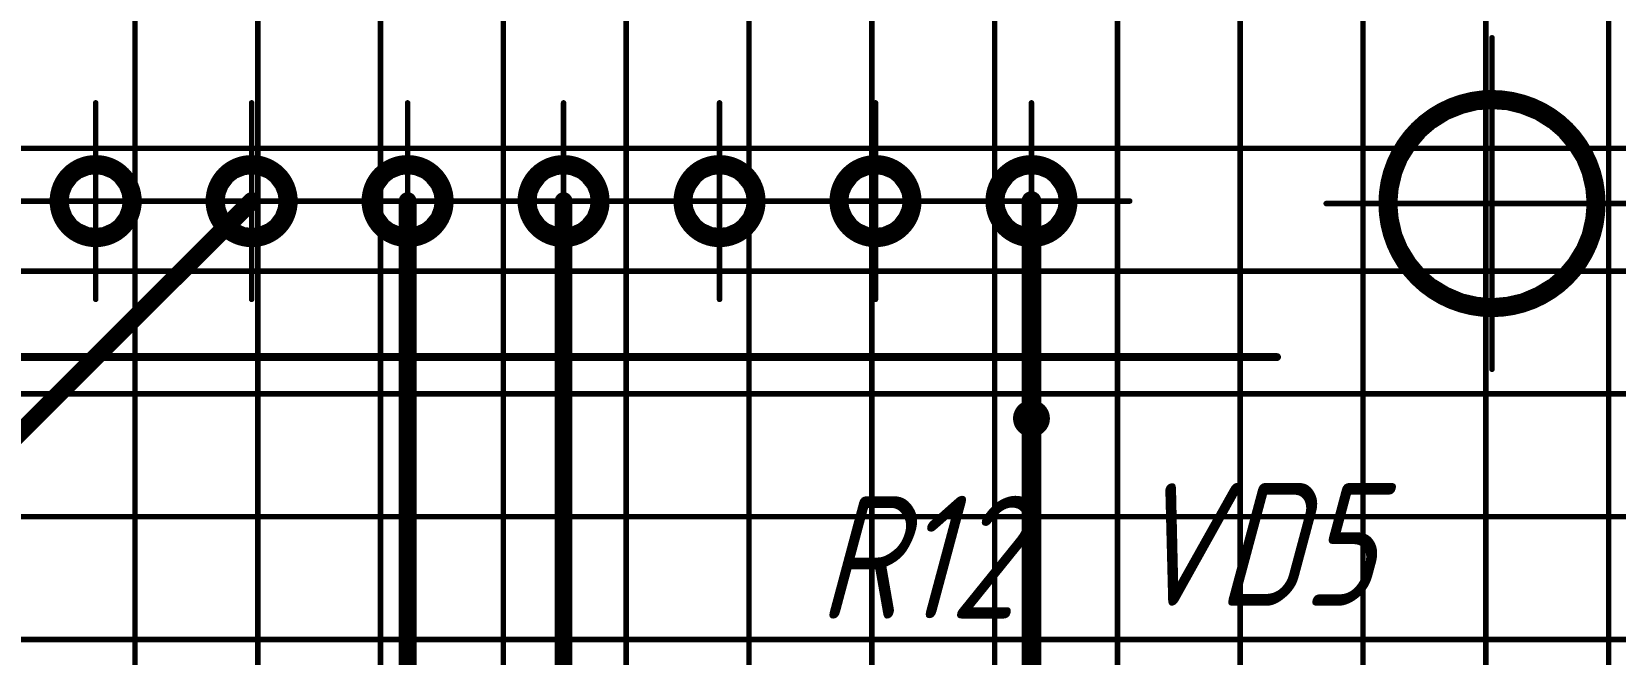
# Model space of a CAD drawing. Header units: millimetres. Extents: x 95 to 923, y 69 to 658.
# Drawn here: x 354.8 to 406.4, y 437.5 to 457.8 of the extents above; entities that cross this region are included whole.
import ezdxf

# ---------------------------------------------------------------- set-up
doc = ezdxf.new("R2010")
doc.units = ezdxf.units.MM
for name, color, linetype in [('Mechanical11', 56, 'Continuous'), ('Mechanical12', 56, 'Continuous'), ('Mechanical7', 56, 'Continuous'), ('Mechanical9', 56, 'Continuous')]:
    doc.layers.add(name, color=color, linetype=linetype)
doc.styles.add('GOST type A', font='', dxfattribs={"height": 0.2})
doc.styles.get('GOST type A').set_extended_font_data('GOST type A', italic=True)

msp = doc.modelspace()

# ---------------------------------------------------------------- linework, layer by layer
at = {"layer": 'Mechanical11', "color": 7}
for p, q in [((400.514, 454.737), (400.93, 454.992)), ((400.93, 454.992), (401.381, 455.179)), ((401.381, 455.179), (401.855, 455.293)), ((401.855, 455.293), (402.342, 455.331)), ((402.342, 455.331), (402.342, 452.222)), ((400.143, 454.421), (400.514, 454.737)), ((399.571, 453.634), (399.826, 454.05)), ((399.826, 454.05), (400.143, 454.421)), ((399.385, 453.183), (399.571, 453.634)), ((399.271, 452.708), (399.385, 453.183)), ((399.232, 452.222), (399.271, 452.708)), ((356.862, 452.302), (357.77, 452.302)), ((356.862, 451.394), (356.862, 452.302)), ((357.739, 452.067), (357.648, 451.848)), ((357.77, 452.302), (357.739, 452.067)), ((361.942, 452.302), (362.85, 452.302)), ((361.942, 451.394), (361.942, 452.302)), ((362.819, 452.067), (362.728, 451.848)), ((362.85, 452.302), (362.819, 452.067)), ((367.022, 452.302), (367.93, 452.302)), ((367.022, 451.394), (367.022, 452.302)), ((367.899, 452.067), (367.808, 451.848)), ((367.93, 452.302), (367.899, 452.067)), ((372.102, 452.302), (373.01, 452.302)), ((372.102, 451.394), (372.102, 452.302)), ((372.979, 452.067), (372.888, 451.848)), ((373.01, 452.302), (372.979, 452.067)), ((377.182, 452.302), (378.09, 452.302)), ((377.182, 451.394), (377.182, 452.302)), ((378.059, 452.067), (377.968, 451.848)), ((378.09, 452.302), (378.059, 452.067)), ((382.262, 452.302), (383.17, 452.302)), ((382.262, 451.394), (382.262, 452.302)), ((383.139, 452.067), (383.048, 451.848)), ((383.17, 452.302), (383.139, 452.067)), ((387.342, 452.302), (388.25, 452.302)), ((387.342, 451.394), (387.342, 452.302)), ((388.219, 452.067), (388.128, 451.848)), ((388.25, 452.302), (388.219, 452.067)), ((402.342, 452.222), (399.232, 452.222)), ((357.097, 451.425), (356.862, 451.394)), ((357.316, 451.516), (357.097, 451.425)), ((357.504, 451.66), (357.316, 451.516)), ((357.648, 451.848), (357.504, 451.66)), ((362.177, 451.425), (361.942, 451.394)), ((362.396, 451.516), (362.177, 451.425)), ((362.584, 451.66), (362.396, 451.516)), ((362.728, 451.848), (362.584, 451.66)), ((367.257, 451.425), (367.022, 451.394)), ((367.476, 451.516), (367.257, 451.425)), ((367.664, 451.66), (367.476, 451.516)), ((367.808, 451.848), (367.664, 451.66)), ((372.337, 451.425), (372.102, 451.394)), ((372.556, 451.516), (372.337, 451.425)), ((372.744, 451.66), (372.556, 451.516)), ((372.888, 451.848), (372.744, 451.66)), ((377.417, 451.425), (377.182, 451.394)), ((377.636, 451.516), (377.417, 451.425)), ((377.824, 451.66), (377.636, 451.516)), ((377.968, 451.848), (377.824, 451.66)), ((382.497, 451.425), (382.262, 451.394)), ((382.716, 451.516), (382.497, 451.425)), ((382.904, 451.66), (382.716, 451.516)), ((383.048, 451.848), (382.904, 451.66)), ((387.577, 451.425), (387.342, 451.394)), ((387.796, 451.516), (387.577, 451.425)), ((387.984, 451.66), (387.796, 451.516)), ((388.128, 451.848), (387.984, 451.66))]:
    msp.add_line(p, q, dxfattribs=at)
at = {"layer": 'Mechanical12', "color": 7}
for p, q in [((402.342, 452.222), (402.342, 455.331)), ((402.342, 455.331), (402.828, 455.293)), ((402.828, 455.293), (403.303, 455.179)), ((403.303, 455.179), (403.754, 454.992)), ((403.754, 454.992), (404.17, 454.737)), ((404.17, 454.737), (404.541, 454.421)), ((404.541, 454.421), (404.858, 454.05)), ((404.858, 454.05), (405.113, 453.634)), ((405.113, 453.634), (405.299, 453.183)), ((356.076, 452.756), (356.22, 452.944)), ((356.22, 452.944), (356.408, 453.088)), ((356.408, 453.088), (356.627, 453.179)), ((356.627, 453.179), (356.862, 453.21)), ((356.862, 452.302), (356.862, 453.21)), ((356.862, 453.21), (357.097, 453.179)), ((356.862, 453.21), (356.862, 452.302)), ((357.097, 453.179), (357.316, 453.088)), ((357.316, 453.088), (357.504, 452.944)), ((357.504, 452.944), (357.648, 452.756)), ((361.156, 452.756), (361.3, 452.944)), ((361.3, 452.944), (361.488, 453.088)), ((361.488, 453.088), (361.707, 453.179)), ((361.707, 453.179), (361.942, 453.21)), ((361.942, 452.302), (361.942, 453.21)), ((361.942, 453.21), (362.177, 453.179)), ((361.942, 453.21), (361.942, 452.302)), ((362.177, 453.179), (362.396, 453.088)), ((362.396, 453.088), (362.584, 452.944)), ((362.584, 452.944), (362.728, 452.756)), ((366.236, 452.756), (366.38, 452.944)), ((366.38, 452.944), (366.568, 453.088)), ((366.568, 453.088), (366.787, 453.179)), ((366.787, 453.179), (367.022, 453.21)), ((367.022, 452.302), (367.022, 453.21)), ((367.022, 453.21), (367.257, 453.179)), ((367.022, 453.21), (367.022, 452.302)), ((367.257, 453.179), (367.476, 453.088)), ((367.476, 453.088), (367.664, 452.944)), ((367.664, 452.944), (367.808, 452.756)), ((371.316, 452.756), (371.46, 452.944)), ((371.46, 452.944), (371.648, 453.088)), ((371.648, 453.088), (371.867, 453.179)), ((371.867, 453.179), (372.102, 453.21)), ((372.102, 452.302), (372.102, 453.21)), ((372.102, 453.21), (372.337, 453.179)), ((372.102, 453.21), (372.102, 452.302)), ((372.337, 453.179), (372.556, 453.088)), ((372.556, 453.088), (372.744, 452.944)), ((372.744, 452.944), (372.888, 452.756)), ((376.396, 452.756), (376.54, 452.944)), ((376.54, 452.944), (376.728, 453.088)), ((376.728, 453.088), (376.947, 453.179)), ((376.947, 453.179), (377.182, 453.21)), ((377.182, 452.302), (377.182, 453.21)), ((377.182, 453.21), (377.417, 453.179)), ((377.182, 453.21), (377.182, 452.302)), ((377.417, 453.179), (377.636, 453.088)), ((377.636, 453.088), (377.824, 452.944)), ((377.824, 452.944), (377.968, 452.756)), ((381.476, 452.756), (381.62, 452.944)), ((381.62, 452.944), (381.808, 453.088)), ((381.808, 453.088), (382.027, 453.179)), ((382.027, 453.179), (382.262, 453.21)), ((382.262, 452.302), (382.262, 453.21)), ((382.262, 453.21), (382.497, 453.179)), ((382.262, 453.21), (382.262, 452.302)), ((382.497, 453.179), (382.716, 453.088)), ((382.716, 453.088), (382.904, 452.944)), ((382.904, 452.944), (383.048, 452.756)), ((386.556, 452.756), (386.7, 452.944)), ((386.7, 452.944), (386.888, 453.088)), ((386.888, 453.088), (387.107, 453.179)), ((387.107, 453.179), (387.342, 453.21)), ((387.342, 452.302), (387.342, 453.21)), ((387.342, 453.21), (387.577, 453.179)), ((387.342, 453.21), (387.342, 452.302)), ((387.577, 453.179), (387.796, 453.088)), ((387.796, 453.088), (387.984, 452.944)), ((387.984, 452.944), (388.128, 452.756)), ((405.299, 453.183), (405.413, 452.708)), ((355.954, 452.302), (355.985, 452.537)), ((355.985, 452.537), (356.076, 452.756)), ((357.648, 452.756), (357.739, 452.537)), ((357.739, 452.537), (357.77, 452.302)), ((361.034, 452.302), (361.065, 452.537)), ((361.065, 452.537), (361.156, 452.756)), ((362.728, 452.756), (362.819, 452.537)), ((362.819, 452.537), (362.85, 452.302)), ((366.114, 452.302), (366.145, 452.537)), ((366.145, 452.537), (366.236, 452.756)), ((367.808, 452.756), (367.899, 452.537)), ((367.899, 452.537), (367.93, 452.302)), ((371.194, 452.302), (371.225, 452.537)), ((371.225, 452.537), (371.316, 452.756)), ((372.888, 452.756), (372.979, 452.537)), ((372.979, 452.537), (373.01, 452.302)), ((376.274, 452.302), (376.305, 452.537)), ((376.305, 452.537), (376.396, 452.756)), ((377.968, 452.756), (378.059, 452.537)), ((378.059, 452.537), (378.09, 452.302)), ((381.354, 452.302), (381.385, 452.537)), ((381.385, 452.537), (381.476, 452.756)), ((383.048, 452.756), (383.139, 452.537)), ((383.139, 452.537), (383.17, 452.302)), ((386.434, 452.302), (386.465, 452.537)), ((386.465, 452.537), (386.556, 452.756)), ((388.128, 452.756), (388.219, 452.537)), ((388.219, 452.537), (388.25, 452.302)), ((405.413, 452.708), (405.452, 452.222)), ((356.862, 452.302), (355.954, 452.302)), ((355.954, 452.302), (356.862, 452.302)), ((355.985, 452.067), (355.954, 452.302)), ((356.076, 451.848), (355.985, 452.067)), ((357.77, 452.302), (356.862, 452.302)), ((356.862, 452.302), (356.862, 451.394)), ((361.942, 452.302), (361.034, 452.302)), ((361.034, 452.302), (361.942, 452.302)), ((361.065, 452.067), (361.034, 452.302)), ((361.156, 451.848), (361.065, 452.067)), ((362.85, 452.302), (361.942, 452.302)), ((361.942, 452.302), (361.942, 451.394)), ((367.022, 452.302), (366.114, 452.302)), ((366.114, 452.302), (367.022, 452.302)), ((366.145, 452.067), (366.114, 452.302)), ((366.236, 451.848), (366.145, 452.067)), ((367.93, 452.302), (367.022, 452.302)), ((367.022, 452.302), (367.022, 451.394)), ((372.102, 452.302), (371.194, 452.302)), ((371.194, 452.302), (372.102, 452.302)), ((371.225, 452.067), (371.194, 452.302)), ((371.316, 451.848), (371.225, 452.067)), ((373.01, 452.302), (372.102, 452.302)), ((372.102, 452.302), (372.102, 451.394)), ((377.182, 452.302), (376.274, 452.302)), ((376.274, 452.302), (377.182, 452.302)), ((376.305, 452.067), (376.274, 452.302)), ((376.396, 451.848), (376.305, 452.067)), ((378.09, 452.302), (377.182, 452.302)), ((377.182, 452.302), (377.182, 451.394)), ((382.262, 452.302), (381.354, 452.302)), ((381.354, 452.302), (382.262, 452.302)), ((381.385, 452.067), (381.354, 452.302)), ((381.476, 451.848), (381.385, 452.067)), ((383.17, 452.302), (382.262, 452.302)), ((382.262, 452.302), (382.262, 451.394)), ((387.342, 452.302), (386.434, 452.302)), ((386.434, 452.302), (387.342, 452.302)), ((386.465, 452.067), (386.434, 452.302)), ((386.556, 451.848), (386.465, 452.067)), ((388.25, 452.302), (387.342, 452.302)), ((387.342, 452.302), (387.342, 451.394)), ((399.232, 452.222), (402.342, 452.222)), ((399.271, 451.735), (399.232, 452.222)), ((405.452, 452.222), (402.342, 452.222)), ((402.342, 452.222), (402.342, 449.112)), ((402.342, 449.112), (402.342, 452.222)), ((402.342, 452.222), (405.452, 452.222)), ((405.452, 452.222), (405.413, 451.735)), ((356.22, 451.66), (356.076, 451.848)), ((356.408, 451.516), (356.22, 451.66)), ((356.627, 451.425), (356.408, 451.516)), ((356.862, 451.394), (356.627, 451.425)), ((361.3, 451.66), (361.156, 451.848)), ((361.488, 451.516), (361.3, 451.66)), ((361.707, 451.425), (361.488, 451.516)), ((361.942, 451.394), (361.707, 451.425)), ((366.38, 451.66), (366.236, 451.848)), ((366.568, 451.516), (366.38, 451.66)), ((366.787, 451.425), (366.568, 451.516)), ((367.022, 451.394), (366.787, 451.425)), ((371.46, 451.66), (371.316, 451.848)), ((371.648, 451.516), (371.46, 451.66)), ((371.867, 451.425), (371.648, 451.516)), ((372.102, 451.394), (371.867, 451.425)), ((376.54, 451.66), (376.396, 451.848)), ((376.728, 451.516), (376.54, 451.66)), ((376.947, 451.425), (376.728, 451.516)), ((377.182, 451.394), (376.947, 451.425)), ((381.62, 451.66), (381.476, 451.848)), ((381.808, 451.516), (381.62, 451.66)), ((382.027, 451.425), (381.808, 451.516)), ((382.262, 451.394), (382.027, 451.425)), ((386.7, 451.66), (386.556, 451.848)), ((386.888, 451.516), (386.7, 451.66)), ((387.107, 451.425), (386.888, 451.516)), ((387.342, 451.394), (387.107, 451.425)), ((399.385, 451.261), (399.271, 451.735)), ((405.413, 451.735), (405.299, 451.261)), ((399.571, 450.81), (399.385, 451.261)), ((405.299, 451.261), (405.113, 450.81)), ((399.826, 450.394), (399.571, 450.81)), ((400.143, 450.023), (399.826, 450.394)), ((404.858, 450.394), (404.541, 450.023)), ((405.113, 450.81), (404.858, 450.394)), ((400.514, 449.706), (400.143, 450.023)), ((404.541, 450.023), (404.17, 449.706)), ((400.93, 449.451), (400.514, 449.706)), ((401.381, 449.264), (400.93, 449.451)), ((403.754, 449.451), (403.303, 449.264)), ((404.17, 449.706), (403.754, 449.451)), ((401.855, 449.15), (401.381, 449.264)), ((402.342, 449.112), (401.855, 449.15)), ((402.828, 449.15), (402.342, 449.112)), ((403.303, 449.264), (402.828, 449.15))]:
    msp.add_line(p, q, dxfattribs=at)
for points, const_width in [([(405.742, 452.222, 1), (398.942, 452.222, 1)], 0.6), ([(405.742, 452.222, 1), (398.942, 452.222, 1)], 0.6), ([(358.062, 452.302, 1), (355.662, 452.302, 1)], 0.6), ([(358.062, 452.302, 1), (355.662, 452.302, 1)], 0.6), ([(363.142, 452.302, 1), (360.742, 452.302, 1)], 0.6), ([(363.142, 452.302, 1), (360.742, 452.302, 1)], 0.6), ([(368.222, 452.302, 1), (365.822, 452.302, 1)], 0.6), ([(368.222, 452.302, 1), (365.822, 452.302, 1)], 0.6), ([(373.302, 452.302, 1), (370.902, 452.302, 1)], 0.6), ([(373.302, 452.302, 1), (370.902, 452.302, 1)], 0.6), ([(378.382, 452.302, 1), (375.982, 452.302, 1)], 0.6), ([(378.382, 452.302, 1), (375.982, 452.302, 1)], 0.6), ([(383.462, 452.302, 1), (381.062, 452.302, 1)], 0.6), ([(383.462, 452.302, 1), (381.062, 452.302, 1)], 0.6), ([(388.542, 452.302, 1), (386.142, 452.302, 1)], 0.6), ([(388.542, 452.302, 1), (386.142, 452.302, 1)], 0.6), ([(355.512, 452.302, 1), (355.812, 452.302, 1)], 0.3), ([(355.512, 452.302, 1), (355.812, 452.302, 1)], 0.3), ([(357.912, 452.302, 1), (358.212, 452.302, 1)], 0.3), ([(357.912, 452.302, 1), (358.212, 452.302, 1)], 0.3), ([(360.592, 452.302, 1), (360.892, 452.302, 1)], 0.3), ([(360.592, 452.302, 1), (360.892, 452.302, 1)], 0.3), ([(361.797, 452.302, 1), (362.087, 452.302, 1)], 0.29), ([(362.992, 452.302, 1), (363.292, 452.302, 1)], 0.3), ([(362.992, 452.302, 1), (363.292, 452.302, 1)], 0.3), ([(365.672, 452.302, 1), (365.972, 452.302, 1)], 0.3), ([(365.672, 452.302, 1), (365.972, 452.302, 1)], 0.3), ([(366.877, 452.302, 1), (367.167, 452.302, 1)], 0.29), ([(368.072, 452.302, 1), (368.372, 452.302, 1)], 0.3), ([(368.072, 452.302, 1), (368.372, 452.302, 1)], 0.3), ([(370.752, 452.302, 1), (371.052, 452.302, 1)], 0.3), ([(370.752, 452.302, 1), (371.052, 452.302, 1)], 0.3), ([(371.957, 452.302, 1), (372.247, 452.302, 1)], 0.29), ([(373.152, 452.302, 1), (373.452, 452.302, 1)], 0.3), ([(373.152, 452.302, 1), (373.452, 452.302, 1)], 0.3), ([(375.832, 452.302, 1), (376.132, 452.302, 1)], 0.3), ([(375.832, 452.302, 1), (376.132, 452.302, 1)], 0.3), ([(378.232, 452.302, 1), (378.532, 452.302, 1)], 0.3), ([(378.232, 452.302, 1), (378.532, 452.302, 1)], 0.3), ([(380.912, 452.302, 1), (381.212, 452.302, 1)], 0.3), ([(380.912, 452.302, 1), (381.212, 452.302, 1)], 0.3), ([(383.312, 452.302, 1), (383.612, 452.302, 1)], 0.3), ([(383.312, 452.302, 1), (383.612, 452.302, 1)], 0.3), ([(385.992, 452.302, 1), (386.292, 452.302, 1)], 0.3), ([(385.992, 452.302, 1), (386.292, 452.302, 1)], 0.3), ([(387.18, 452.302, 1), (387.503, 452.302, 1)], 0.323), ([(388.392, 452.302, 1), (388.692, 452.302, 1)], 0.3), ([(388.392, 452.302, 1), (388.692, 452.302, 1)], 0.3), ([(398.792, 452.222, 1), (399.092, 452.222, 1)], 0.3), ([(398.792, 452.222, 1), (399.092, 452.222, 1)], 0.3), ([(405.592, 452.222, 1), (405.892, 452.222, 1)], 0.3), ([(405.592, 452.222, 1), (405.892, 452.222, 1)], 0.3), ([(395.278, 447.222, 1), (395.405, 447.222, 1)], 0.127), ([(387.642, 445.222, 1), (387.042, 445.222, 1)], 0.6), ([(386.892, 445.222, 1), (387.192, 445.222, 1)], 0.3), ([(387.492, 445.222, 1), (387.792, 445.222, 1)], 0.3)]:
    msp.add_lwpolyline(points, format="xyb", close=True, dxfattribs=dict(at, const_width=const_width))
for points, const_width in [([(353.422, 443.782), (361.942, 452.302)], 0.58), ([(367.022, 429.742), (367.022, 452.302)], 0.58), ([(372.102, 429.742), (372.102, 452.302)], 0.58), ([(387.342, 430.837), (387.342, 452.302)], 0.646), ([(223.342, 447.222), (395.342, 447.222)], 0.254)]:
    msp.add_lwpolyline(points, dxfattribs=dict(at, const_width=const_width))
at = {"layer": 'Mechanical7', "color": 7, "const_width": 0.18}
for points in [[(402.342, 446.822), (402.342, 457.622)], [(402.342, 447.122), (402.342, 457.322)], [(356.862, 449.102), (356.862, 455.502)], [(361.942, 449.102), (361.942, 455.502)], [(367.022, 449.102), (367.022, 455.502)], [(372.102, 449.102), (372.102, 455.502)], [(377.182, 449.102), (377.182, 455.502)], [(382.262, 449.102), (382.262, 455.502)], [(387.342, 449.102), (387.342, 455.502)], [(356.862, 449.402), (356.862, 455.202)], [(361.942, 449.402), (361.942, 455.202)], [(367.022, 449.402), (367.022, 455.202)], [(372.102, 449.402), (372.102, 455.202)], [(377.182, 449.402), (377.182, 455.202)], [(382.262, 449.402), (382.262, 455.202)], [(387.342, 449.402), (387.342, 455.202)], [(348.582, 452.302), (354.982, 452.302)], [(353.662, 452.302), (360.062, 452.302)], [(353.962, 452.302), (359.762, 452.302)], [(358.742, 452.302), (365.142, 452.302)], [(359.042, 452.302), (364.842, 452.302)], [(363.822, 452.302), (370.222, 452.302)], [(364.122, 452.302), (369.922, 452.302)], [(368.902, 452.302), (375.302, 452.302)], [(369.202, 452.302), (375.002, 452.302)], [(373.982, 452.302), (380.382, 452.302)], [(374.282, 452.302), (380.082, 452.302)], [(379.062, 452.302), (385.462, 452.302)], [(379.362, 452.302), (385.162, 452.302)], [(384.142, 452.302), (390.542, 452.302)], [(384.442, 452.302), (390.242, 452.302)], [(396.942, 452.222), (407.742, 452.222)], [(397.242, 452.222), (407.442, 452.222)]]:
    msp.add_lwpolyline(points, dxfattribs=at)
at = {"layer": 'Mechanical7', "color": 7, "const_width": 0.09}
for points in [[(402.297, 457.622, 1), (402.387, 457.622, 1)], [(402.297, 457.322, 1), (402.387, 457.322, 1)], [(356.817, 455.502, 1), (356.907, 455.502, 1)], [(361.897, 455.502, 1), (361.987, 455.502, 1)], [(366.977, 455.502, 1), (367.067, 455.502, 1)], [(372.057, 455.502, 1), (372.147, 455.502, 1)], [(377.137, 455.502, 1), (377.227, 455.502, 1)], [(382.217, 455.502, 1), (382.307, 455.502, 1)], [(387.297, 455.502, 1), (387.387, 455.502, 1)], [(356.817, 455.202, 1), (356.907, 455.202, 1)], [(361.897, 455.202, 1), (361.987, 455.202, 1)], [(366.977, 455.202, 1), (367.067, 455.202, 1)], [(372.057, 455.202, 1), (372.147, 455.202, 1)], [(377.137, 455.202, 1), (377.227, 455.202, 1)], [(382.217, 455.202, 1), (382.307, 455.202, 1)], [(387.297, 455.202, 1), (387.387, 455.202, 1)], [(354.937, 452.302, 1), (355.027, 452.302, 1)], [(358.697, 452.302, 1), (358.787, 452.302, 1)], [(358.997, 452.302, 1), (359.087, 452.302, 1)], [(359.717, 452.302, 1), (359.807, 452.302, 1)], [(360.017, 452.302, 1), (360.107, 452.302, 1)], [(363.777, 452.302, 1), (363.867, 452.302, 1)], [(364.077, 452.302, 1), (364.167, 452.302, 1)], [(364.797, 452.302, 1), (364.887, 452.302, 1)], [(365.097, 452.302, 1), (365.187, 452.302, 1)], [(368.857, 452.302, 1), (368.947, 452.302, 1)], [(369.157, 452.302, 1), (369.247, 452.302, 1)], [(369.877, 452.302, 1), (369.967, 452.302, 1)], [(370.177, 452.302, 1), (370.267, 452.302, 1)], [(373.937, 452.302, 1), (374.027, 452.302, 1)], [(374.237, 452.302, 1), (374.327, 452.302, 1)], [(374.957, 452.302, 1), (375.047, 452.302, 1)], [(375.257, 452.302, 1), (375.347, 452.302, 1)], [(379.017, 452.302, 1), (379.107, 452.302, 1)], [(379.317, 452.302, 1), (379.407, 452.302, 1)], [(380.037, 452.302, 1), (380.127, 452.302, 1)], [(380.337, 452.302, 1), (380.427, 452.302, 1)], [(384.097, 452.302, 1), (384.187, 452.302, 1)], [(384.397, 452.302, 1), (384.487, 452.302, 1)], [(385.117, 452.302, 1), (385.207, 452.302, 1)], [(385.417, 452.302, 1), (385.507, 452.302, 1)], [(390.197, 452.302, 1), (390.287, 452.302, 1)], [(390.497, 452.302, 1), (390.587, 452.302, 1)], [(396.897, 452.222, 1), (396.987, 452.222, 1)], [(397.197, 452.222, 1), (397.287, 452.222, 1)], [(356.817, 449.402, 1), (356.907, 449.402, 1)], [(361.897, 449.402, 1), (361.987, 449.402, 1)], [(366.977, 449.402, 1), (367.067, 449.402, 1)], [(372.057, 449.402, 1), (372.147, 449.402, 1)], [(377.137, 449.402, 1), (377.227, 449.402, 1)], [(382.217, 449.402, 1), (382.307, 449.402, 1)], [(387.297, 449.402, 1), (387.387, 449.402, 1)], [(356.817, 449.102, 1), (356.907, 449.102, 1)], [(361.897, 449.102, 1), (361.987, 449.102, 1)], [(366.977, 449.102, 1), (367.067, 449.102, 1)], [(372.057, 449.102, 1), (372.147, 449.102, 1)], [(377.137, 449.102, 1), (377.227, 449.102, 1)], [(382.217, 449.102, 1), (382.307, 449.102, 1)], [(387.297, 449.102, 1), (387.387, 449.102, 1)], [(402.297, 447.122, 1), (402.387, 447.122, 1)], [(402.297, 446.822, 1), (402.387, 446.822, 1)]]:
    msp.add_lwpolyline(points, format="xyb", close=True, dxfattribs=at)
at = {"layer": 'Mechanical9', "color": 7, "const_width": 0.18}
for points in [[(358.142, 250.022), (358.142, 611.222)], [(362.142, 250.022), (362.142, 611.222)], [(366.142, 250.022), (366.142, 611.222)], [(370.142, 250.022), (370.142, 611.222)], [(374.142, 250.022), (374.142, 611.222)], [(378.142, 250.022), (378.142, 611.222)], [(382.142, 250.022), (382.142, 611.222)], [(386.142, 250.022), (386.142, 611.222)], [(390.142, 250.022), (390.142, 611.222)], [(394.142, 250.022), (394.142, 611.222)], [(398.142, 250.022), (398.142, 611.222)], [(402.142, 250.022), (402.142, 611.222)], [(406.142, 250.022), (406.142, 611.222)], [(190.142, 454.022), (432.342, 454.022)], [(190.142, 450.022), (432.342, 450.022)], [(190.142, 446.022), (432.342, 446.022)], [(190.142, 442.022), (432.342, 442.022)], [(190.142, 438.022), (432.342, 438.022)]]:
    msp.add_lwpolyline(points, dxfattribs=at)

# ---------------------------------------------------------------- texts
at = {"layer": 'Mechanical7', "color": 7, "style": 'GOST type A'}
for s, p in [('VD5', (390.459, 439.121)), ('R12', (380.37, 438.702))]:
    msp.add_text(s, height=4, dxfattribs=at).set_placement(p)

doc.saveas('drawing.dxf')
